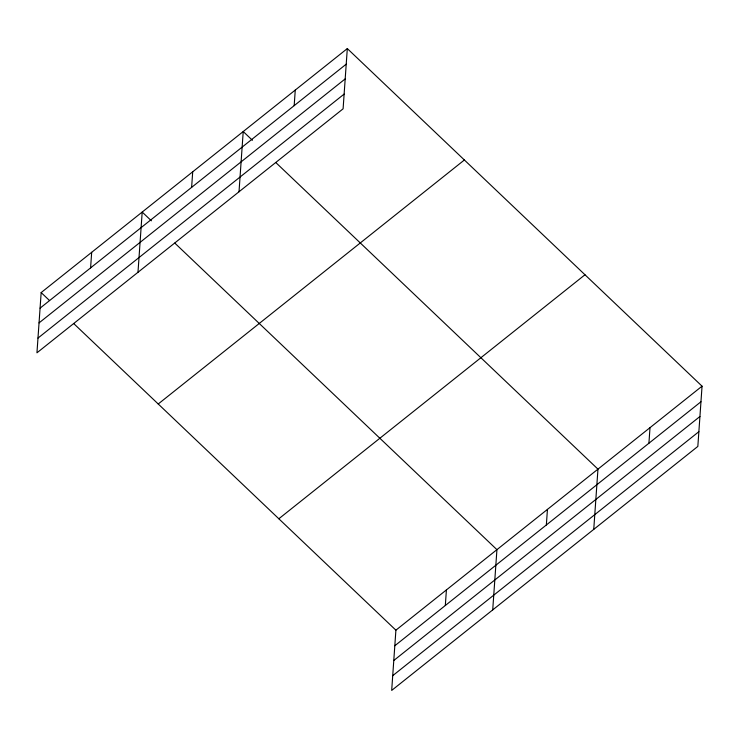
<?xml version="1.0" encoding="UTF-8"?>
<svg xmlns="http://www.w3.org/2000/svg" width="739" height="739" viewBox="0 0 739 739"><rect width="100%" height="100%" fill="white"/><g stroke="black" fill="none" stroke-linecap="round" stroke-linejoin="round"><path stroke-width="1.11" d="M347.312 48.58L41.162 292.579L36.95 352.817L343.099 108.818L347.312 48.58L702.05 386.183L697.838 446.421L391.688 690.42L395.901 630.182L702.05 386.183M90.592 267.897L91.673 252.322M137.981 272.303L142.193 212.056L151.393 220.813M191.623 187.373L192.703 171.799M239.011 191.78L243.223 131.542L252.424 140.29M294.177 105.64L295.267 90.056M445.321 605.5L446.411 589.916M492.719 609.897L496.931 549.659L174.801 243.094M546.352 524.976L547.442 509.402M593.75 529.383L597.962 469.145L275.832 162.571M648.916 443.243L650.006 427.659M40.072 308.154L346.221 64.164M39.047 322.897L345.196 78.897M37.985 338.083L344.134 94.084M158.229 403.984L464.378 159.993M278.834 518.769L584.983 274.769M394.811 645.757L700.96 401.757M393.776 660.5L699.935 416.5M392.714 675.677L698.872 431.687M41.162 292.579L49.522 300.533M73.771 323.608L395.901 630.182"/></g></svg>
